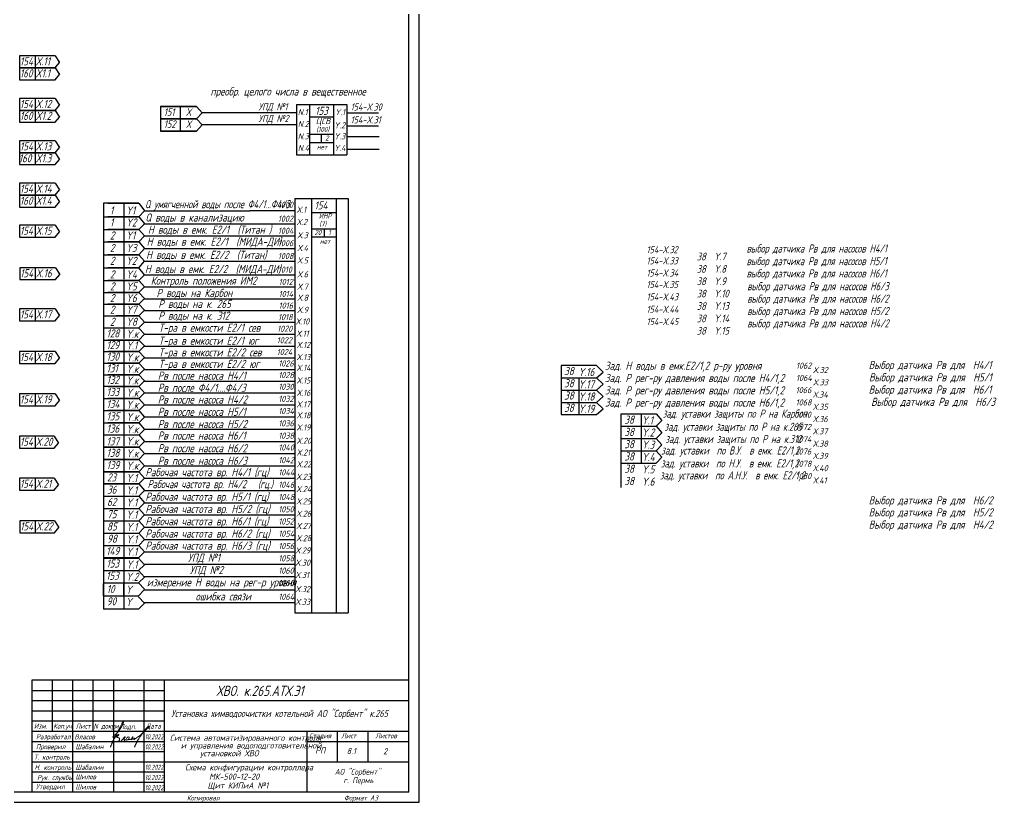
# Model space of a CAD drawing. Header units: millimetres. Extents: x -1319 to 705, y 574 to 3169.
# Drawn here: x 179.4 to 659.3, y 936.2 to 1320.5 of the extents above; entities that cross this region are included whole.
import ezdxf

# ---------------------------------------------------------------- set-up
doc = ezdxf.new("R2010")
doc.units = ezdxf.units.MM
doc.layers.add('TEXT', color=250, linetype='Continuous')
doc.layers.add('проводка', color=184, linetype='Continuous')
doc.layers.add('Текст', color=7, linetype='Continuous', lineweight=50)
doc.styles.add('GOST тип А', font='GOST_A.TTF', dxfattribs={"oblique": 15})

# ---------------------------------------------------------------- blocks, each defined once
blk = doc.blocks.new('Власов')
at = {"layer": 'проводка', "lineweight": 18}
for points in [[(-0.58, 2.47), (1.27, 4.07), (2.73, 5.82), (3.82, 7.33), (4.64, 9.02), (4.84, 10.28), (4.04, 8.93), (3.16, 7.2), (1.39, 3.86), (0.52, 2.26), (-1.55, -2.37), (-0.72, -0.35), (0.34, 1.8), (1.73, 3.31), (2.62, 3.78), (2.31, 3.3), (1.91, 2.96), (1.61, 2.44), (2.21, 2.21), (2.85, 1.83), (2.99, 1.4), (2.77, 0.75), (2.36, 0.49), (2.18, 0.43), (2.07, 0.4), (1.98, 0.4)], [(3.73, 0.66), (4.37, 1.39), (4.91, 2.01), (5.22, 2.29), (5.78, 2.66), (5.59, 2.28), (5.16, 1.05), (5.19, 0.9), (5.7, 1.1), (6.25, 1.38), (6.27, 1.2), (6.3, 1.02), (7.02, 1.21), (7.63, 2.13), (7.63, 2.52), (6.76, 2.22), (6.42, 1.7)]]:
    blk.add_spline(points, degree=3, dxfattribs=at)
for points, knots in [([(9.73, 1.6), (9.73, 1.6), (10.28, 1.61), (10.33, 1.73), (10.3, 1.95), (10.1, 1.88), (9.94, 1.44), (9.82, 1.2), (10.65, 1.75), (14.06, 4.01), (14.83, 4.98), (18.2, 8.2), (16.58, 7.61), (15.42, 5.89), (12.84, 2.54), (12.14, 1.35), (11.17, -0.37), (10.2, -2.51), (10.72, -1.41), (10.96, -1), (11.17, -0.6), (11.31, -0.38), (11.4, -0.29)], [5.202172, 5.202172, 5.202172, 5.202172, 5.207482, 5.981017, 6.074049, 6.477149, 7.534813, 8.416864, 10.873297, 16.080912, 19.105162, 21.731982, 23.469351, 25.755203, 29.311429, 34.513333, 38.416271, 38.862024, 39.053994, 43.961574, 49.897464, 51.239132, 51.239132, 51.239132, 51.239132]), ([(7.53, 1.66), (7.5, 1.54), (7.54, 1.28), (8.01, 1.24), (8.83, 1.57), (9.1, 2.08), (9.9, 2.69), (9.43, 2.64), (9.3, 2.52), (9.14, 2.21), (9.04, 1.25), (8.71, 1.13), (8.92, 1.39), (9.3, 1.54), (9.6, 1.6)], [0, 0, 0, 0, 0.614094, 1.118723, 1.807789, 3.045572, 4.744461, 5.191863, 5.576495, 6.389957, 8.441618, 9.345517, 10.182193, 10.758393, 10.758393, 10.758393, 10.758393])]:
    blk.add_open_spline(points, degree=3, knots=knots, dxfattribs=at)

msp = doc.modelspace()

# ---------------------------------------------------------------- linework, layer by layer
at = {"color": 7}
for p, q in [((375.58, 1713.06), (375.58, 936.16)), ((370.58, 941.16), (370.58, 1708.06)), ((196.92, 1302.72), (179.39, 1302.72)), ((179.39, 1302.72), (179.39, 1296.86)), ((187, 1302.72), (187, 1296.86)), ((196.92, 1302.72), (199.04, 1299.4)), ((179.39, 1296.86), (196.92, 1296.86)), ((196.92, 1296.86), (179.39, 1296.86)), ((179.39, 1296.86), (179.39, 1291.01)), ((187, 1296.86), (187, 1291.01)), ((196.92, 1296.86), (199.04, 1299.4)), ((196.92, 1296.86), (199.04, 1293.55)), ((179.39, 1291.01), (196.92, 1291.01)), ((196.92, 1291.01), (199.04, 1293.55)), ((196.92, 1281.81), (179.39, 1281.81)), ((179.39, 1281.81), (179.39, 1275.96)), ((187, 1281.81), (187, 1275.96)), ((196.92, 1281.81), (199.04, 1278.49)), ((196.92, 1275.96), (199.04, 1278.49)), ((248.68, 1277.88), (266.25, 1277.88)), ((248.68, 1277.88), (266.25, 1277.88)), ((248.68, 1277.88), (266.25, 1277.88)), ((248.68, 1277.88), (266.25, 1277.88)), ((248.68, 1277.88), (266.25, 1277.88)), ((248.68, 1277.88), (266.25, 1277.88)), ((248.68, 1277.88), (266.25, 1277.88)), ((266.25, 1277.88), (248.68, 1277.88)), ((248.68, 1277.88), (248.68, 1271.75)), ((258.33, 1277.88), (258.33, 1271.75)), ((266.25, 1277.88), (269.08, 1274.76)), ((321.77, 1278.89), (321.77, 1254.06)), ((333.54, 1278.89), (333.54, 1254.06)), ((179.39, 1275.96), (196.92, 1275.96)), ((196.92, 1275.96), (179.39, 1275.96)), ((179.39, 1275.96), (179.39, 1270.1)), ((187, 1275.96), (187, 1270.1)), ((196.92, 1275.96), (199.04, 1272.64)), ((196.92, 1270.1), (199.04, 1272.64)), ((266.25, 1271.75), (269.08, 1274.76)), ((315.47, 1274.76), (269.08, 1274.76)), ((321.77, 1272.76), (333.54, 1272.76)), ((340.12, 1274.76), (355.72, 1274.76)), ((179.39, 1270.1), (196.92, 1270.1)), ((248.68, 1271.75), (266.25, 1271.75)), ((248.68, 1271.75), (266.25, 1271.75)), ((248.68, 1271.75), (266.25, 1271.75)), ((248.68, 1271.75), (266.25, 1271.75)), ((248.68, 1271.75), (266.25, 1271.75)), ((248.68, 1271.75), (266.25, 1271.75)), ((248.68, 1271.75), (266.25, 1271.75)), ((248.68, 1271.75), (266.25, 1271.75)), ((266.25, 1271.75), (248.68, 1271.75)), ((248.68, 1271.75), (248.68, 1265.68)), ((258.33, 1271.75), (258.33, 1265.68)), ((266.25, 1271.75), (269.08, 1268.92)), ((266.25, 1265.68), (269.08, 1268.92)), ((315.47, 1268.92), (269.08, 1268.92)), ((340.12, 1268.29), (355.72, 1268.29)), ((248.68, 1265.68), (266.25, 1265.68)), ((248.68, 1265.68), (266.25, 1265.68)), ((248.68, 1265.68), (266.25, 1265.68)), ((248.68, 1265.68), (266.25, 1265.68)), ((248.68, 1265.68), (266.25, 1265.68)), ((248.68, 1265.68), (266.25, 1265.68)), ((248.68, 1265.68), (266.25, 1265.68)), ((266.25, 1265.68), (248.68, 1265.68)), ((248.68, 1265.68), (266.25, 1265.68)), ((248.68, 1265.68), (266.25, 1265.68)), ((248.68, 1265.68), (266.25, 1265.68)), ((248.68, 1265.68), (266.25, 1265.68)), ((248.68, 1265.68), (266.25, 1265.68)), ((248.68, 1265.68), (266.25, 1265.68)), ((248.68, 1265.68), (266.25, 1265.68)), ((248.68, 1265.68), (266.25, 1265.68)), ((266.25, 1265.68), (248.68, 1265.68)), ((321.77, 1264.19), (333.54, 1264.19)), ((327.54, 1264.19), (327.54, 1260.19)), ((340.38, 1263.05), (355.98, 1263.05)), ((196.92, 1260.99), (179.39, 1260.99)), ((179.39, 1260.99), (179.39, 1255.14)), ((187, 1260.99), (187, 1255.14)), ((196.92, 1260.99), (199.04, 1257.68)), ((196.92, 1255.14), (199.04, 1257.68)), ((321.77, 1260.19), (333.54, 1260.19)), ((179.39, 1255.14), (196.92, 1255.14)), ((196.92, 1255.14), (179.39, 1255.14)), ((179.39, 1255.14), (179.39, 1249.29)), ((187, 1255.14), (187, 1249.29)), ((196.92, 1255.14), (199.04, 1251.83)), ((340.38, 1256.98), (355.98, 1256.98)), ((179.39, 1249.29), (196.92, 1249.29)), ((196.92, 1249.29), (199.04, 1251.83)), ((196.92, 1240.18), (179.39, 1240.18)), ((179.39, 1240.18), (179.39, 1234.33)), ((187, 1240.18), (187, 1234.33)), ((196.92, 1240.18), (199.04, 1236.86)), ((179.39, 1234.33), (196.92, 1234.33)), ((196.92, 1234.33), (179.39, 1234.33)), ((179.39, 1234.33), (179.39, 1228.47)), ((187, 1234.33), (187, 1228.47)), ((196.92, 1234.33), (199.04, 1236.86)), ((196.92, 1234.33), (199.04, 1231.01)), ((196.92, 1228.47), (199.04, 1231.01)), ((220.63, 1230.46), (220.63, 1116.48)), ((222.7, 1230.46), (220.63, 1230.46)), ((237.9, 1230.46), (222.7, 1230.46)), ((222.7, 1230.46), (237.9, 1230.46)), ((230.59, 1230.46), (230.59, 1223.74)), ((237.9, 1230.46), (240.75, 1226.59)), ((322.82, 1232.74), (322.82, 1029.2)), ((334.82, 1232.74), (334.82, 1029.2)), ((179.39, 1228.47), (196.92, 1228.47)), ((237.9, 1223.74), (240.75, 1226.59)), ((240.75, 1226.59), (292.47, 1226.59)), ((314.64, 1226.59), (292.47, 1226.59)), ((323.02, 1225.83), (335.02, 1225.83)), ((196.92, 1219.57), (179.39, 1219.57)), ((179.39, 1219.57), (179.39, 1213.72)), ((187, 1219.57), (187, 1213.72)), ((196.92, 1219.57), (199.04, 1216.25)), ((220.63, 1223.74), (237.9, 1223.74)), ((222.7, 1223.74), (237.9, 1223.74)), ((237.9, 1223.74), (222.7, 1223.74)), ((222.7, 1223.74), (237.9, 1223.74)), ((230.59, 1223.74), (230.59, 1217.47)), ((237.9, 1223.74), (240.75, 1220.32)), ((237.9, 1217.47), (240.75, 1220.32)), ((240.75, 1220.32), (314.64, 1220.32)), ((196.92, 1213.72), (199.04, 1216.25)), ((220.63, 1217.47), (237.9, 1217.47)), ((222.7, 1217.47), (237.9, 1217.47)), ((237.9, 1217.47), (222.7, 1217.47)), ((222.7, 1217.47), (237.9, 1217.47)), ((230.59, 1217.47), (230.59, 1211.48)), ((237.9, 1217.47), (240.75, 1214.33)), ((237.9, 1211.48), (240.75, 1214.33)), ((240.75, 1214.33), (314.64, 1214.33)), ((323.02, 1217.83), (335.02, 1217.83)), ((329.02, 1217.83), (329.02, 1213.83)), ((179.39, 1213.72), (196.92, 1213.72)), ((220.63, 1211.48), (237.9, 1211.48)), ((222.7, 1211.48), (237.9, 1211.48)), ((222.7, 1211.48), (237.9, 1211.48)), ((237.9, 1211.48), (222.7, 1211.48)), ((230.59, 1211.23), (230.59, 1205.1)), ((237.9, 1211.48), (240.75, 1208.2)), ((323.02, 1213.83), (335.02, 1213.83)), ((220.63, 1205.1), (237.9, 1205.1)), ((222.7, 1205.1), (237.9, 1205.1)), ((237.9, 1205.1), (222.7, 1205.1)), ((222.7, 1205.1), (237.9, 1205.1)), ((222.7, 1205.1), (237.9, 1205.1)), ((230.59, 1205.1), (230.59, 1198.67)), ((237.9, 1205.1), (240.75, 1201.87)), ((240.75, 1208.2), (314.64, 1208.2)), ((237.9, 1198.67), (240.75, 1201.87)), ((240.75, 1201.87), (314.64, 1201.87)), ((197.02, 1198.69), (179.49, 1198.69)), ((179.49, 1198.69), (179.49, 1192.84)), ((187.09, 1198.69), (187.09, 1192.84)), ((197.02, 1198.69), (199.14, 1195.38)), ((197.02, 1192.84), (199.14, 1195.38)), ((220.63, 1198.67), (237.9, 1198.67)), ((222.7, 1198.67), (237.9, 1198.67)), ((237.9, 1198.67), (222.7, 1198.67)), ((222.7, 1198.67), (237.9, 1198.67)), ((230.59, 1198.67), (230.59, 1193.12)), ((240.75, 1195.21), (237.9, 1198.67)), ((237.9, 1192.36), (240.75, 1195.21)), ((240.75, 1195.21), (314.64, 1195.21)), ((179.49, 1192.84), (197.02, 1192.84)), ((220.63, 1192.36), (237.9, 1192.36)), ((222.7, 1192.36), (237.9, 1192.36)), ((237.9, 1192.36), (222.7, 1192.36)), ((222.7, 1192.36), (237.9, 1192.36)), ((230.59, 1192.36), (230.59, 1186.46)), ((237.9, 1192.36), (240.75, 1189.31)), ((220.63, 1186.46), (237.9, 1186.46)), ((222.7, 1186.46), (237.9, 1186.46)), ((237.9, 1186.46), (222.7, 1186.46)), ((222.7, 1186.46), (237.9, 1186.46)), ((230.59, 1186.46), (230.59, 1180.75)), ((237.9, 1186.46), (240.75, 1189.31)), ((237.9, 1186.46), (240.75, 1183.61)), ((240.75, 1189.31), (314.64, 1189.31)), ((220.63, 1180.75), (237.9, 1180.75)), ((222.7, 1180.75), (237.9, 1180.75)), ((237.9, 1180.75), (222.7, 1180.75)), ((222.7, 1180.75), (237.9, 1180.75)), ((230.59, 1180.75), (230.59, 1175.05)), ((237.9, 1180.75), (240.75, 1183.61)), ((237.9, 1180.75), (240.75, 1177.9)), ((240.75, 1183.4), (314.64, 1183.4)), ((196.92, 1178.48), (179.39, 1178.48)), ((179.39, 1178.48), (179.39, 1172.63)), ((187, 1178.48), (187, 1172.63)), ((196.92, 1178.48), (199.04, 1175.17)), ((237.9, 1175.05), (240.75, 1177.9)), ((240.75, 1177.7), (314.64, 1177.7)), ((179.39, 1172.63), (196.92, 1172.63)), ((196.92, 1172.63), (199.04, 1175.17)), ((220.63, 1175.05), (237.94, 1175.05)), ((220.63, 1175.05), (237.9, 1175.05)), ((237.94, 1175.05), (226.87, 1175.05)), ((230.63, 1175.05), (230.63, 1169.1)), ((237.9, 1169.15), (240.75, 1172)), ((237.94, 1175.05), (240.79, 1171.95)), ((240.75, 1172), (314.33, 1172)), ((220.63, 1169.15), (237.9, 1169.15)), ((230.63, 1169.85), (230.63, 1163.96)), ((237.94, 1169.08), (240.79, 1166.04)), ((220.63, 1163.19), (237.94, 1163.19)), ((222.74, 1163.19), (237.94, 1163.19)), ((222.74, 1163.19), (237.94, 1163.19)), ((222.74, 1163.19), (237.94, 1163.19)), ((237.94, 1163.19), (222.74, 1163.19)), ((222.74, 1163.19), (237.94, 1163.19)), ((230.63, 1163.19), (230.63, 1157.49)), ((237.94, 1163.19), (240.79, 1166.04)), ((237.94, 1163.19), (240.79, 1160.34)), ((240.79, 1166.04), (314.64, 1166.04)), ((196.92, 1157.58), (179.39, 1157.58)), ((179.39, 1157.58), (179.39, 1151.72)), ((187, 1157.58), (187, 1151.72)), ((196.92, 1157.58), (199.04, 1154.26)), ((220.63, 1157.49), (237.94, 1157.49)), ((222.74, 1157.49), (237.94, 1157.49)), ((222.74, 1157.49), (237.94, 1157.49)), ((222.74, 1157.49), (237.94, 1157.49)), ((222.74, 1157.49), (237.94, 1157.49)), ((237.94, 1157.49), (222.74, 1157.49)), ((222.74, 1157.49), (237.94, 1157.49)), ((230.63, 1157.49), (230.63, 1151.79)), ((237.94, 1157.49), (240.79, 1160.34)), ((237.94, 1157.49), (240.79, 1154.64)), ((240.79, 1160.15), (314.8, 1160.15)), ((196.92, 1151.72), (199.04, 1154.26)), ((237.94, 1151.79), (240.79, 1154.64)), ((240.79, 1154.45), (314.8, 1154.45)), ((179.39, 1151.72), (196.92, 1151.72)), ((220.63, 1151.79), (237.94, 1151.79)), ((222.74, 1151.79), (237.94, 1151.79)), ((222.74, 1151.79), (237.94, 1151.79)), ((222.74, 1151.79), (237.94, 1151.79)), ((222.74, 1151.79), (237.94, 1151.79)), ((222.74, 1151.79), (237.94, 1151.79)), ((237.94, 1151.79), (222.74, 1151.79)), ((222.74, 1151.79), (237.94, 1151.79)), ((230.63, 1151.79), (230.63, 1146.08)), ((237.94, 1151.79), (240.79, 1148.93)), ((237.94, 1146.08), (240.79, 1148.93)), ((240.79, 1148.74), (314.8, 1148.74)), ((445.48, 1150.66), (445.48, 1144.63)), ((462.78, 1150.66), (466.08, 1147.49)), ((462.78, 1144.63), (466.08, 1147.49)), ((220.63, 1146.08), (237.94, 1146.08)), ((222.74, 1146.08), (237.94, 1146.08)), ((222.74, 1146.08), (237.94, 1146.08)), ((222.74, 1146.08), (237.94, 1146.08)), ((222.74, 1146.08), (237.94, 1146.08)), ((222.74, 1146.08), (237.94, 1146.08)), ((222.74, 1146.08), (237.94, 1146.08)), ((237.94, 1146.08), (222.74, 1146.08)), ((222.74, 1146.08), (237.94, 1146.08)), ((230.63, 1146.08), (230.63, 1140.38)), ((237.94, 1146.08), (240.79, 1143.23)), ((237.94, 1140.38), (240.79, 1143.23)), ((240.79, 1143.04), (314.8, 1143.04)), ((445.48, 1144.63), (462.78, 1144.63)), ((445.48, 1144.63), (462.78, 1144.63)), ((445.48, 1144.63), (445.48, 1138.61)), ((454.12, 1144.63), (454.12, 1138.61)), ((462.78, 1144.63), (466.08, 1141.46)), ((237.94, 1140.38), (220.63, 1140.38)), ((222.74, 1140.38), (237.94, 1140.38)), ((222.74, 1140.38), (237.94, 1140.38)), ((222.74, 1140.38), (237.94, 1140.38)), ((222.74, 1140.38), (237.94, 1140.38)), ((222.74, 1140.38), (237.94, 1140.38)), ((222.74, 1140.38), (237.94, 1140.38)), ((222.74, 1140.38), (237.94, 1140.38)), ((237.94, 1140.38), (222.74, 1140.38)), ((222.74, 1140.38), (237.94, 1140.38)), ((230.63, 1140.38), (230.63, 1134.42)), ((237.94, 1140.38), (240.79, 1137.27)), ((445.48, 1138.61), (462.78, 1138.61)), ((445.48, 1138.61), (462.78, 1138.61)), ((445.48, 1138.61), (462.78, 1138.61)), ((445.48, 1138.61), (445.48, 1132.59)), ((454.12, 1138.61), (454.12, 1132.59)), ((462.78, 1138.61), (466.08, 1141.46)), ((462.78, 1138.61), (466.08, 1135.44)), ((196.92, 1136.76), (179.39, 1136.76)), ((179.39, 1136.76), (179.39, 1130.91)), ((187, 1136.76), (187, 1130.91)), ((196.92, 1136.76), (199.04, 1133.45)), ((196.92, 1130.91), (199.04, 1133.45)), ((220.63, 1134.42), (237.94, 1134.42)), ((222.74, 1134.42), (237.94, 1134.42)), ((222.74, 1134.42), (237.94, 1134.42)), ((222.74, 1134.42), (237.94, 1134.42)), ((222.74, 1134.42), (237.94, 1134.42)), ((222.74, 1134.42), (237.94, 1134.42)), ((222.74, 1134.42), (237.94, 1134.42)), ((222.74, 1134.42), (237.94, 1134.42)), ((222.74, 1134.42), (237.94, 1134.42)), ((237.94, 1134.42), (222.74, 1134.42)), ((222.74, 1134.42), (237.94, 1134.42)), ((230.63, 1134.42), (230.63, 1128.53)), ((237.94, 1134.42), (240.79, 1137.27)), ((237.94, 1134.42), (240.79, 1131.38)), ((240.79, 1137.34), (314.8, 1137.34)), ((462.78, 1132.59), (466.08, 1135.44)), ((179.39, 1130.91), (196.92, 1130.91)), ((220.63, 1128.53), (237.94, 1128.53)), ((222.74, 1128.53), (237.94, 1128.53)), ((222.74, 1128.53), (237.94, 1128.53)), ((222.74, 1128.53), (237.94, 1128.53)), ((222.74, 1128.53), (237.94, 1128.53)), ((222.74, 1128.53), (237.94, 1128.53)), ((222.74, 1128.53), (237.94, 1128.53)), ((222.74, 1128.53), (237.94, 1128.53)), ((222.74, 1128.53), (237.94, 1128.53)), ((222.74, 1128.53), (237.94, 1128.53)), ((237.94, 1128.53), (222.74, 1128.53)), ((222.74, 1128.53), (237.94, 1128.53)), ((230.63, 1128.53), (230.63, 1122.5)), ((237.94, 1128.53), (240.79, 1131.38)), ((237.94, 1128.53), (240.79, 1125.35)), ((240.79, 1131.38), (314.8, 1131.38)), ((445.48, 1132.59), (462.78, 1132.59)), ((445.48, 1132.59), (462.78, 1132.59)), ((445.48, 1132.59), (462.78, 1132.59)), ((445.48, 1132.59), (445.48, 1126.56)), ((454.12, 1132.59), (454.12, 1126.56)), ((462.78, 1132.59), (466.08, 1129.41)), ((462.78, 1126.56), (466.08, 1129.41)), ((237.94, 1122.5), (240.79, 1125.35)), ((240.79, 1125.48), (314.8, 1125.48)), ((445.48, 1126.56), (462.78, 1126.56)), ((445.48, 1126.56), (462.78, 1126.56)), ((445.48, 1126.56), (462.78, 1126.56)), ((474.8, 1126.88), (492.1, 1126.88)), ((474.8, 1126.88), (492.1, 1126.88)), ((474.8, 1126.88), (474.8, 1120.86)), ((484.79, 1126.88), (484.79, 1120.86)), ((492.1, 1126.88), (494.95, 1123.71)), ((492.1, 1120.86), (494.95, 1123.71)), ((220.63, 1122.5), (237.94, 1122.5)), ((222.74, 1122.5), (237.94, 1122.5)), ((222.74, 1122.5), (237.94, 1122.5)), ((222.74, 1122.5), (237.94, 1122.5)), ((222.74, 1122.5), (237.94, 1122.5)), ((222.74, 1122.5), (237.94, 1122.5)), ((222.74, 1122.5), (237.94, 1122.5)), ((222.74, 1122.5), (237.94, 1122.5)), ((222.74, 1122.5), (237.94, 1122.5)), ((222.74, 1122.5), (237.94, 1122.5)), ((237.94, 1122.5), (222.74, 1122.5)), ((222.74, 1122.5), (237.94, 1122.5)), ((230.63, 1122.5), (230.63, 1116.48)), ((237.94, 1122.5), (240.79, 1119.33)), ((237.94, 1116.48), (240.79, 1119.33)), ((240.79, 1119.46), (314.8, 1119.46)), ((474.8, 1120.86), (492.1, 1120.86)), ((474.8, 1120.86), (492.1, 1120.86)), ((474.8, 1120.86), (474.8, 1114.83)), ((484.79, 1120.86), (484.79, 1114.83)), ((492.1, 1120.86), (494.95, 1117.68)), ((196.38, 1115.95), (179.39, 1115.95)), ((179.39, 1115.95), (179.39, 1110.09)), ((187, 1115.95), (187, 1110.09)), ((196.38, 1115.95), (198.5, 1112.63)), ((220.63, 1116.61), (220.63, 1110.58)), ((220.63, 1116.61), (237.94, 1116.61)), ((230.63, 1117.24), (230.63, 1111.22)), ((237.94, 1116.61), (240.79, 1113.44)), ((237.94, 1110.58), (240.79, 1113.44)), ((240.79, 1113.44), (314.8, 1113.44)), ((474.8, 1114.83), (492.1, 1114.83)), ((474.8, 1114.83), (492.1, 1114.83)), ((474.8, 1114.83), (474.8, 1108.81)), ((484.79, 1114.83), (484.79, 1108.81)), ((492.1, 1114.83), (494.95, 1117.68)), ((492.1, 1114.83), (494.95, 1111.66)), ((179.39, 1110.09), (196.38, 1110.09)), ((196.38, 1110.09), (198.5, 1112.63)), ((220.63, 1110.58), (237.94, 1110.58)), ((220.63, 1110.58), (237.94, 1110.58)), ((220.63, 1110.58), (237.94, 1110.58)), ((220.63, 1110.58), (237.94, 1110.58)), ((220.63, 1110.58), (237.94, 1110.58)), ((220.63, 1110.58), (237.94, 1110.58)), ((220.63, 1110.58), (237.94, 1110.58)), ((220.63, 1110.58), (237.94, 1110.58)), ((220.63, 1110.58), (237.94, 1110.58)), ((237.94, 1110.58), (220.63, 1110.58)), ((220.63, 1110.58), (220.63, 1104.56)), ((220.63, 1110.58), (237.94, 1110.58)), ((220.63, 1110.58), (237.94, 1110.58)), ((230.63, 1110.58), (230.63, 1104.56)), ((237.94, 1110.58), (240.79, 1107.41)), ((474.8, 1108.81), (492.1, 1108.81)), ((474.8, 1108.81), (492.1, 1108.81)), ((474.8, 1108.81), (474.8, 1102.78)), ((484.79, 1108.81), (484.79, 1102.78)), ((492.1, 1108.81), (494.95, 1111.66)), ((492.1, 1108.81), (494.95, 1105.63)), ((237.94, 1104.56), (220.63, 1104.56)), ((220.63, 1104.56), (237.94, 1104.56)), ((220.63, 1104.56), (237.94, 1104.56)), ((220.63, 1104.56), (237.94, 1104.56)), ((220.63, 1104.56), (237.94, 1104.56)), ((220.63, 1104.56), (237.94, 1104.56)), ((220.63, 1104.56), (237.94, 1104.56)), ((220.63, 1104.56), (237.94, 1104.56)), ((220.63, 1104.56), (237.94, 1104.56)), ((220.63, 1104.56), (237.94, 1104.56)), ((220.63, 1104.56), (237.94, 1104.56)), ((237.94, 1104.56), (220.63, 1104.56)), ((220.63, 1104.56), (220.63, 1098.54)), ((220.63, 1104.56), (237.94, 1104.56)), ((220.63, 1104.56), (237.94, 1104.56)), ((230.63, 1104.56), (230.63, 1098.54)), ((237.94, 1104.56), (240.79, 1107.41)), ((237.94, 1104.56), (240.79, 1101.39)), ((240.79, 1107.41), (314.8, 1107.41)), ((492.1, 1102.78), (494.95, 1105.63)), ((237.94, 1098.54), (240.79, 1101.39)), ((240.79, 1101.39), (314.8, 1101.39)), ((474.8, 1102.78), (492.1, 1102.78)), ((474.8, 1102.78), (492.1, 1102.78)), ((474.8, 1102.78), (492.1, 1102.78)), ((474.8, 1102.78), (474.8, 1096.76)), ((196.38, 1095.34), (179.39, 1095.34)), ((179.39, 1095.34), (179.39, 1089.48)), ((187, 1095.34), (187, 1089.48)), ((196.38, 1095.34), (198.5, 1092.02)), ((220.63, 1098.54), (237.94, 1098.54)), ((220.63, 1098.54), (237.94, 1098.54)), ((220.63, 1098.54), (237.94, 1098.54)), ((220.63, 1098.54), (237.94, 1098.54)), ((220.63, 1098.54), (237.94, 1098.54)), ((220.63, 1098.54), (237.94, 1098.54)), ((220.63, 1098.54), (237.94, 1098.54)), ((220.63, 1098.54), (237.94, 1098.54)), ((220.63, 1098.54), (237.94, 1098.54)), ((220.63, 1098.54), (237.94, 1098.54)), ((237.94, 1098.54), (220.63, 1098.54)), ((220.63, 1098.54), (220.63, 1092.51)), ((220.63, 1098.54), (237.94, 1098.54)), ((220.63, 1098.54), (237.94, 1098.54)), ((220.63, 1098.54), (237.94, 1098.54)), ((230.63, 1098.54), (230.63, 1092.51)), ((237.94, 1098.54), (240.79, 1095.36)), ((237.94, 1092.51), (240.79, 1095.36)), ((240.79, 1095.36), (314.8, 1095.36)), ((474.8, 1096.76), (474.8, 1090.73)), ((179.39, 1089.48), (196.38, 1089.48)), ((196.38, 1089.48), (198.5, 1092.02)), ((220.63, 1092.51), (237.94, 1092.51)), ((220.63, 1092.51), (237.94, 1092.51)), ((220.63, 1092.51), (237.94, 1092.51)), ((220.63, 1092.51), (237.94, 1092.51)), ((220.63, 1092.51), (237.94, 1092.51)), ((220.63, 1092.51), (237.94, 1092.51)), ((220.63, 1092.51), (237.94, 1092.51)), ((220.63, 1092.51), (237.94, 1092.51)), ((220.63, 1092.51), (237.94, 1092.51)), ((220.63, 1092.51), (237.94, 1092.51)), ((220.63, 1092.51), (237.94, 1092.51)), ((237.94, 1092.51), (220.63, 1092.51)), ((220.63, 1092.51), (220.63, 1086.49)), ((220.63, 1092.51), (237.94, 1092.51)), ((220.63, 1092.51), (237.94, 1092.51)), ((220.63, 1092.51), (237.94, 1092.51)), ((230.63, 1092.51), (230.63, 1086.49)), ((237.94, 1092.51), (240.79, 1089.34)), ((220.63, 1086.49), (237.94, 1086.49)), ((220.63, 1086.49), (220.63, 1080.46)), ((230.63, 1086.49), (230.63, 1080.46)), ((237.94, 1086.49), (240.79, 1089.34)), ((237.94, 1086.49), (240.79, 1083.31)), ((240.79, 1089.34), (314.8, 1089.34)), ((220.63, 1080.46), (237.94, 1080.46)), ((220.63, 1080.46), (237.94, 1080.46)), ((220.63, 1080.46), (220.63, 1074.44)), ((230.63, 1080.46), (230.63, 1074.44)), ((237.94, 1080.46), (240.79, 1083.31)), ((237.94, 1080.46), (240.79, 1077.29)), ((240.79, 1083.31), (314.8, 1083.31)), ((237.94, 1074.44), (240.79, 1077.29)), ((240.79, 1077.29), (314.8, 1077.29)), ((196.48, 1074.46), (179.49, 1074.46)), ((179.49, 1074.46), (179.49, 1068.61)), ((187.09, 1074.46), (187.09, 1068.61)), ((196.48, 1074.46), (198.6, 1071.14)), ((196.48, 1068.61), (198.6, 1071.14)), ((220.63, 1074.44), (237.94, 1074.44)), ((220.63, 1074.44), (220.63, 1068.42)), ((230.63, 1074.44), (230.63, 1068.42)), ((237.94, 1074.44), (240.79, 1071.27)), ((237.94, 1068.42), (240.79, 1071.27)), ((240.79, 1071.27), (314.8, 1071.27)), ((179.49, 1068.61), (196.48, 1068.61)), ((220.63, 1068.42), (237.94, 1068.42)), ((220.63, 1068.42), (220.63, 1062.39)), ((230.63, 1068.42), (230.63, 1062.39)), ((237.94, 1068.42), (240.79, 1065.24)), ((220.63, 1062.39), (237.94, 1062.39)), ((220.63, 1062.39), (237.94, 1062.39)), ((220.63, 1062.39), (220.63, 1056.37)), ((230.63, 1062.39), (230.63, 1056.37)), ((237.94, 1062.39), (240.79, 1065.24)), ((237.94, 1062.39), (240.79, 1059.22)), ((240.79, 1065.24), (314.8, 1065.24)), ((220.55, 1056.05), (220.55, 1050.02)), ((220.63, 1056.37), (237.94, 1056.37)), ((230.54, 1056.05), (230.54, 1050.02)), ((237.85, 1056.05), (240.7, 1052.88)), ((237.94, 1056.37), (240.79, 1059.22)), ((240.79, 1059.22), (314.8, 1059.22)), ((237.85, 1050.02), (240.7, 1052.88)), ((240.42, 1053.19), (314.8, 1053.19)), ((220.55, 1050.02), (237.85, 1050.02)), ((220.55, 1050.02), (220.55, 1044)), ((230.54, 1050.02), (230.54, 1044)), ((237.85, 1050.02), (240.7, 1046.85)), ((237.85, 1044), (240.7, 1046.85)), ((240.42, 1047.17), (314.8, 1047.17)), ((220.47, 1043.69), (220.47, 1037.66)), ((220.55, 1044), (237.85, 1044)), ((220.55, 1044), (237.85, 1044)), ((220.55, 1044), (220.55, 1037.98)), ((230.46, 1043.69), (230.46, 1037.66)), ((230.54, 1044), (230.54, 1037.98)), ((237.85, 1044), (240.7, 1040.83)), ((220.47, 1037.66), (237.77, 1037.66)), ((220.47, 1037.66), (237.77, 1037.66)), ((220.47, 1037.66), (237.77, 1037.66)), ((220.55, 1037.15), (220.55, 1031.13)), ((230.54, 1037.15), (230.54, 1031.13)), ((237.77, 1037.66), (240.62, 1040.52)), ((237.85, 1037.15), (240.7, 1033.98)), ((240.62, 1040.52), (314.64, 1040.52)), ((237.85, 1031.13), (240.7, 1033.98)), ((240.42, 1034.29), (314.8, 1034.29)), ((370.58, 941.16), (-681.8, 941.16)), ((375.58, 936.16), (-701.8, 936.16))]:
    msp.add_line(p, q, dxfattribs=at)
at = {"color": 7, "lineweight": 30}
for p, q in [((315.47, 1278.89), (340.12, 1278.89)), ((315.47, 1278.89), (315.47, 1254.06)), ((340.12, 1278.89), (340.12, 1254.06)), ((315.47, 1254.06), (340.12, 1254.06)), ((314.64, 1232.74), (340.82, 1232.74)), ((314.64, 1232.74), (314.64, 1029.2)), ((340.82, 1232.74), (340.82, 1029.2)), ((314.64, 1029.2), (340.82, 1029.2))]:
    msp.add_line(p, q, dxfattribs=at)
for p, q in [((240.75, 1208.2), (237.9, 1205.1)), ((462.78, 1150.66), (445.48, 1150.66)), ((445.48, 1144.63), (462.78, 1144.63)), ((445.48, 1138.61), (462.78, 1138.61)), ((445.48, 1132.59), (462.78, 1132.59)), ((445.48, 1126.56), (462.78, 1126.56)), ((220.55, 1056.05), (237.85, 1056.05)), ((220.55, 1044), (237.85, 1044)), ((237.85, 1031.13), (220.55, 1031.13))]:
    msp.add_line(p, q)
at = {"color": 7, "linetype": 'Continuous', "lineweight": 30}
for p, q in [((370.43, 996.16), (185.43, 996.16)), ((185.43, 996.16), (185.43, 941.16)), ((195.43, 996.16), (195.43, 971.16)), ((205.43, 996.16), (205.43, 941.16)), ((215.43, 996.16), (215.43, 971.16)), ((225.43, 996.16), (225.43, 941.16)), ((240.43, 996.16), (240.43, 941.16)), ((250.43, 996.16), (250.43, 941.16)), ((185.43, 986.16), (370.58, 986.16)), ((185.43, 976.16), (250.43, 976.16)), ((185.43, 971.16), (250.43, 971.16)), ((250.58, 971.16), (370.58, 971.16)), ((320.43, 971.16), (320.43, 941.16)), ((335.43, 971.16), (335.43, 956.16)), ((350.43, 971.16), (350.43, 956.16)), ((320.43, 966.16), (370.43, 966.16)), ((250.43, 956.16), (370.43, 956.16))]:
    msp.add_line(p, q, dxfattribs=at)
at = {"color": 7, "linetype": 'Continuous'}
for p, q in [((185.43, 991.16), (250.43, 991.16)), ((185.43, 981.16), (250.43, 981.16)), ((185.43, 966.16), (250.43, 966.16)), ((185.43, 961.16), (250.43, 961.16)), ((185.43, 956.07), (250.43, 956.07)), ((185.43, 951.16), (250.43, 951.16)), ((185.43, 946.16), (250.43, 946.16))]:
    msp.add_line(p, q, dxfattribs=at)

# ---------------------------------------------------------------- block references
at = {"color": 7, "lineweight": 15}
msp.add_blockref('Власов', (225.54, 965.76, -10), dxfattribs=at)

# ---------------------------------------------------------------- texts
at = {"color": 7, "linetype": 'Continuous', "style": 'GOST тип А', "oblique": 15}
for s, height, p in [('ХВО. к.265.АТХ.Э1', 5, (276.05, 988.46)), ('Установка химводоочистки котельной АО "Сорбент" к.265', 3.5, (253.87, 978.13)), ('Система автоматизированного контроля', 3, (253.21, 966.42)), ('и управления водоподготовительной ', 3, (258.54, 962.65)), ('установкой ХВО', 3, (268.04, 958.78)), ('Щит КИПиА №1', 3, (271.69, 942.99))]:
    msp.add_text(s, height=height, dxfattribs=at).set_placement(p)
at = {"layer": 'TEXT', "color": 7, "linetype": 'Continuous', "lineweight": -3, "style": 'GOST тип А', "oblique": 15}
for s, p in [('Схема конфигурации контроллера', (260.65, 951.92)), ('МК-500-12-20', (272.45, 947.36))]:
    msp.add_text(s, height=3, dxfattribs=at).set_placement(p)
at = {"layer": 'Текст', "color": 7, "lineweight": 15, "style": 'GOST тип А', "oblique": 15}
for s, height, p in [('154', 4, (179.52, 1298.02)), ('X.11', 4, (187.21, 1298.02)), ('160', 4, (179.52, 1292.17)), ('X1.1', 4, (187.21, 1292.17)), ('преобр. целого числа в вещественное', 4, (273.15, 1283.22)), ('154', 4, (179.52, 1277.11)), ('X.12', 4, (187.21, 1277.11)), ('151', 3.775, (250.18, 1273.2)), (' Х', 3.775, (259.22, 1273.2)), ('УПД №1 ', 3.5, (296.73, 1276)), ('N.1', 3, (316.04, 1273.58)), ('153', 4, (324.62, 1273.72)), ('Y.1', 3, (334.27, 1273.58)), ('154-X.30', 3.5, (341.99, 1275.86)), ('160', 4, (179.52, 1271.26)), ('X1.2', 4, (187.21, 1271.26)), ('УПД №2 ', 3.5, (296.73, 1270.17)), ('ЦСВ', 3, (324.87, 1269.2)), ('154-X.31', 3.5, (341.99, 1269.52)), ('152', 3.775, (250.18, 1267.28)), (' Х', 3.775, (259.22, 1267.28)), ('N.2', 3, (316.04, 1267.75)), ('(100)', 2.5, (325.08, 1265.36)), ('Y.2', 3, (333.83, 1267.12)), ('N.3', 3, (316.04, 1261.75)), ('2', 2.5, (329.54, 1261.1)), ('Y.3', 3, (333.83, 1261.75)), ('154', 4, (179.52, 1256.3)), ('X.13', 4, (187.21, 1256.3)), ('N.4', 3, (316.04, 1255.98)), ('нет', 2.5, (325.41, 1256.76)), ('Y.4', 3, (333.83, 1255.98)), ('160', 4, (178.98, 1250.45)), ('X1.3', 4, (187.21, 1250.45)), ('154', 4, (179.52, 1235.48)), ('X.14', 4, (187.21, 1235.48)), ('160', 4, (179.52, 1229.63)), ('X1.4', 4, (187.21, 1229.63)), ('1', 4, (223.75, 1224.79)), ('Y1', 4, (231.64, 1224.79)), ('1000', 3, (306.24, 1228.09)), ('Х.1', 3, (315.53, 1225.67)), ('154', 4, (324.21, 1227.29)), ('Q воды в канализацию', 4, (241.15, 1221.34)), ('1002', 3, (306.24, 1221.26)), ('ИНР', 2.5, (326.35, 1222.84)), ('1', 4, (223.75, 1218.91)), ('Y2', 4, (231.64, 1218.91)), ('Х.2', 3, (315.53, 1219.63)), ('(7)', 2.5, (326.55, 1219)), ('154', 4, (179.52, 1214.87)), ('X.15', 4, (187.21, 1214.87)), ('2', 4, (223.75, 1212.53)), ('Y1', 4, (231.64, 1212.53)), ('1004', 3, (306.24, 1215.38)), ('Х.3', 3, (315.8, 1213.14)), ('20', 2.5, (324.23, 1214.74)), ('1', 2.5, (331.01, 1214.74)), ('2', 4, (223.75, 1206.4)), ('Y3', 4, (231.64, 1206.4)), ('1006', 3, (306.24, 1209.25)), ('Х.4', 3, (315.8, 1206.9)), ('нет', 2.5, (326.88, 1210.4)), ('1008', 3, (306.24, 1202.92)), ('154-X.32', 3.5, (487.36, 1205.82)), ('38', 3.775, (512.06, 1202.3)), (' Y.7', 3.775, (518.56, 1202.3)), ('2', 4, (223.75, 1200.07)), ('Y2', 4, (231.64, 1200.07)), ('Х.5', 3, (315.8, 1200.78)), ('154-X.33', 3.5, (487.36, 1200.35)), ('38', 3.775, (512.06, 1196.21)), (' Y.8', 3.775, (518.56, 1196.25)), ('154', 4, (179.62, 1194)), ('X.16', 4, (187.31, 1194)), ('2', 4, (223.75, 1193.41)), ('Y4', 4, (231.64, 1193.41)), ('1010', 3, (306.24, 1196.27)), ('Х.6', 3, (315.8, 1193.94)), ('154-X.34', 3.5, (487.36, 1194.37)), ('2', 4, (223.75, 1187.51)), ('Y5', 4, (231.64, 1187.51)), ('1012', 3, (306.63, 1190.24)), ('Х.7', 3, (315.8, 1187.92)), ('154-X.35', 3.5, (487.36, 1188.72)), ('38', 3.775, (512.06, 1190.16)), (' Y.9', 3.775, (518.56, 1190.18)), ('2', 4, (223.75, 1181.8)), ('Y6', 4, (231.64, 1181.8)), ('1014', 3, (306.63, 1184.33)), ('Х.8', 3, (315.8, 1182.49)), ('154-X.43', 3.5, (487.36, 1182.63)), ('38', 3.775, (512.06, 1184.09)), (' Y.10', 3.775, (518.56, 1184.11)), ('1016', 3, (306.63, 1178.63)), ('38', 3.775, (512.06, 1178)), (' Y.13', 3.775, (518.56, 1178.02)), ('154', 4, (179.52, 1173.79)), ('X.17', 4, (187.21, 1173.79)), ('2', 4, (223.75, 1176.1)), ('Y7', 4, (231.64, 1176.1)), ('1018', 3, (306.33, 1172.93)), ('Х.9', 3, (315.8, 1176.52)), ('154-X.44', 3.5, (487.36, 1176.54)), ('2', 4, (223.78, 1170.15)), ('Y8', 4, (231.67, 1170.15)), ('Х.10', 3, (315.05, 1170.81)), ('154-X.45', 3.5, (487.36, 1170.49)), ('38', 3.775, (512.06, 1171.9)), (' Y.14', 3.775, (518.56, 1171.92)), ('128', 4, (222.08, 1164.44)), ('Y.к', 4, (231.67, 1164.24)), ('1020', 3, (305.88, 1167.24)), ('Х.11', 3, (315.35, 1164.88)), ('38', 3.775, (512.06, 1165.85)), (' Y.15', 3.775, (518.56, 1165.87)), ('129', 4, (222.08, 1158.74)), ('Y.1', 4, (231.67, 1158.54)), ('1022', 3, (305.68, 1161.58)), ('Х.12', 3, (315.52, 1159.31)), ('154', 4, (179.52, 1152.88)), ('X.18', 4, (187.21, 1152.88)), ('130', 4, (222.08, 1153.03)), ('Y.к', 4, (231.7, 1152.75)), ('1024', 3, (305.68, 1155.79)), ('1026', 3, (306.46, 1150.18)), ('Х.13', 3, (315.52, 1153.3)), ('Зад. Н воды в емк.Е2/1,2 р-ру уровня', 4, (466.91, 1148.57)), ('1062', 3, (560.79, 1149.13)), ('Выбор датчика Рв для  Н4/1', 4, (596.48, 1148.93)), ('131', 4, (222.08, 1147.33)), ('Y.к', 4, (231.7, 1147.05)), ('1028', 3, (306.46, 1144.48)), ('Х.14', 3, (315.52, 1148.07)), ('38', 4, (446.89, 1145.99)), ('Y.16', 4, (453.87, 1145.5)), ('Х.32', 3, (569.23, 1146.98)), ('132', 4, (222.08, 1141.63)), ('Y.к', 4, (231.67, 1141.43)), ('Х.15', 3, (315.52, 1141.84)), ('38', 4, (446.89, 1139.97)), ('Y.17', 4, (453.87, 1139.48)), ('Зад. Р рег-ру давления воды после Н4/1,2', 4, (466.91, 1142.55)), ('1064', 3, (560.79, 1143.11)), ('Х.33', 3, (569.23, 1140.95)), ('Выбор датчика Рв для  Н5/1', 4, (596.67, 1142.91)), ('133', 4, (222.08, 1135.67)), ('Y.к', 4, (231.7, 1135.38)), ('1030', 3, (306.46, 1138.78)), ('Х.16', 3, (315.52, 1135.78)), ('38', 4, (446.89, 1133.94)), ('Y.18', 4, (453.87, 1133.45)), ('Зад. P рег-ру давления воды после Н5/1,2', 4, (466.91, 1136.52)), ('1066', 3, (560.62, 1137.09)), ('Х.34', 3, (569.06, 1134.93)), ('Выбор датчика Рв для  Н6/1', 4, (596.51, 1136.88)), ('154', 4, (179.52, 1132.07)), ('X.19', 4, (187.21, 1132.07)), ('134', 4, (222.08, 1129.77)), ('Y.к', 4, (231.67, 1129.47)), ('1032', 3, (306.46, 1132.82)), ('Х.17', 3, (315.52, 1130.11)), ('Зад. P рег-ру давления воды после Н6/1,2', 4, (466.91, 1130.5)), ('1068', 3, (560.62, 1131.06)), ('Выбор датчика Рв для  Н6/3', 4, (597.7, 1130.86)), ('1034', 3, (306.46, 1126.81)), ('38', 4, (446.89, 1127.92)), ('Y.19', 4, (453.87, 1127.43)), ('1070', 3, (560.62, 1125.04)), ('Х.35', 3, (569.06, 1128.9)), ('135', 4, (222.08, 1123.75)), ('Y.к', 4, (231.7, 1123.46)), ('1036', 3, (306.46, 1120.79)), ('Х.18', 3, (315.52, 1124.77)), ('38', 4, (476.5, 1122.1)), ('Y.1', 4, (485.03, 1121.82)), ('Х.36', 3, (569.06, 1122.88)), ('136', 4, (222.08, 1117.73)), ('Y.к', 4, (231.7, 1117.44)), ('Х.19', 3, (315.52, 1118.77)), ('38', 4, (476.5, 1116.08)), ('Y.2', 4, (485.03, 1115.79)), ('1072', 3, (560.62, 1119.01)), ('Х.37', 3, (569.06, 1116.86)), ('154', 4, (179.52, 1111.25)), ('X.20', 4, (187.21, 1111.25)), ('137', 4, (222.08, 1111.45)), ('Y.к', 4, (231.7, 1111.55)), ('1038', 3, (306.46, 1114.77)), ('Х.20', 3, (315.52, 1112.23)), ('38', 4, (476.5, 1110.06)), ('Y.3', 4, (485.03, 1109.77)), ('1074', 3, (560.62, 1112.99)), ('Х.38', 3, (569.06, 1110.83)), ('138', 4, (222.08, 1105.81)), ('Y.к', 4, (231.7, 1105.52)), ('1040', 3, (306.46, 1108.93)), ('Х.21', 3, (315.52, 1106.48)), ('1076', 3, (560.62, 1106.96)), ('139', 4, (222.08, 1099.78)), ('1042', 3, (306.46, 1102.72)), ('38', 4, (476.5, 1104.03)), ('Y.4', 4, (485.03, 1103.75)), ('1078', 3, (560.62, 1100.94)), ('Х.39', 3, (569.06, 1104.81)), ('Y.к', 4, (231.7, 1099.5)), ('Рабочая частота вр. Н4/1 (гц)', 4, (241.17, 1096.31)), ('1044', 3, (306.46, 1096.69)), ('Х.22', 3, (315.52, 1100.7)), ('38', 4, (476.5, 1098.01)), ('Y.5', 4, (485.03, 1097.72)), ('Х.40', 3, (569.06, 1098.78)), ('154', 4, (179.52, 1090.64)), ('X.21', 4, (187.21, 1090.64)), ('23', 4, (222.34, 1093.76)), ('Y.1', 4, (231.7, 1093.47)), ('Х.23', 3, (315.35, 1094.54)), ('38', 4, (476.5, 1091.98)), ('Y.6', 4, (485.03, 1091.7)), ('1080', 3, (560.62, 1094.92)), ('Х.41', 3, (569.06, 1092.76)), ('36', 4, (222.34, 1087.74)), ('Y.1', 4, (231.7, 1087.45)), ('1046', 3, (306.46, 1090.67)), ('Х.24', 3, (315.35, 1088.51)), ('62', 4, (222.34, 1081.71)), ('Y.1', 4, (231.7, 1081.43)), ('Рабочая частота вр. Н5/1 (гц)', 4, (241.17, 1084.26)), ('1048', 3, (306.46, 1084.65)), ('Х.25', 3, (315.35, 1082.49)), ('Выбор датчика Рв для  Н6/2', 4, (596.51, 1082.49)), ('Рабочая частота вр. Н5/2 (гц)', 4, (241.17, 1078.24)), ('1050', 3, (306.46, 1078.62)), ('Выбор датчика Рв для  Н5/2', 4, (596.51, 1076.6)), ('75', 4, (222.34, 1075.69)), ('Y.1', 4, (231.7, 1075.4)), ('Рабочая частота вр. Н6/1 (гц)', 4, (241.17, 1072.21)), ('1052', 3, (306.46, 1072.6)), ('Х.26', 3, (315.35, 1076.46)), ('154', 4, (179.62, 1069.76)), ('X.22', 4, (187.31, 1069.76)), ('85', 4, (222.34, 1069.66)), ('Y.1', 4, (231.7, 1069.38)), ('Рабочая частота вр. Н6/2 (гц)', 4, (241.17, 1066.19)), ('Х.27', 3, (315.35, 1070.44)), ('Выбор датчика Рв для  Н4/2', 4, (596.51, 1070.57)), ('98', 4, (222.34, 1063.64)), ('Y.1', 4, (231.7, 1063.35)), ('1054', 3, (306.46, 1066.57)), ('Х.28', 3, (315.35, 1064.42)), ('149', 4, (221.92, 1057.61)), ('Y.1', 4, (231.7, 1057.32)), ('Рабочая частота вр. Н6/3 (гц)', 4, (241.17, 1060.24)), ('1056', 3, (306.46, 1060.55)), ('Х.29', 3, (314.9, 1058.39)), ('УПД №1', 4, (262.08, 1054.32)), ('1058', 3, (306.46, 1054.52)), ('153', 4, (222.01, 1051.47)), ('Y.1', 4, (231.78, 1050.98)), ('УПД №2', 4, (262.97, 1048.3)), ('1060', 3, (306.46, 1048.5)), ('Х.30', 3, (314.9, 1052.37)), ('153', 4, (221.84, 1045.45)), ('Y.2', 4, (231.61, 1044.96)), ('измерение Н воды на рег-р уровня', 4, (241.9, 1042.27)), ('Х.31', 3, (314.9, 1046.34)), ('10', 4, (222.17, 1038.91)), ('Y', 4, (231.53, 1038.63)), ('1060', 3, (306.46, 1042.48)), ('Х.32', 3, (314.9, 1039.4)), ('90', 4, (222.17, 1032.89)), ('ошибка связи', 4, (265.83, 1035.32)), ('1064', 3, (306.46, 1035.63)), ('Y', 4, (231.53, 1032.6)), ('Х.33', 3, (314.9, 1033.15))]:
    msp.add_text(s, height=height, dxfattribs=at).set_placement(p)
for s, width, p in [('Q умягченной воды после Ф4/1...Ф4/3', 0.8, (240.98, 1227.9)), ('выбор датчика Рв для насосов Н4/1', 0.85, (536.49, 1206.13)), ('выбор датчика Рв для насосов Н5/1', 0.85, (536.49, 1199.94)), ('выбор датчика Рв для насосов Н6/1', 0.85, (536.49, 1193.9)), ('выбор датчика Рв для насосов Н6/3', 0.85, (536.83, 1187.61)), ('выбор датчика Рв для насосов Н6/2', 0.85, (536.83, 1181.51)), ('выбор датчика Рв для насосов Н5/2', 0.85, (536.83, 1175.42)), ('выбор датчика Рв для насосов Н4/2', 0.85, (536.83, 1169.37)), ('зад. уставки защиты по Р на Карбон', 0.85, (495.31, 1125.08)), ('зад. уставки защиты по Р на к.265 ', 0.85, (496.17, 1118.62)), ('зад. уставки защиты по Р на к.312 ', 0.85, (496.61, 1112.61)), ('зад. уставки  по В.У.  в емк. Е2/1,2', 0.9, (494.59, 1106.97)), ('зад. уставки  по Н.У.  в емк. Е2/1,2', 0.85, (494.39, 1100.65)), ('Рабочая частота вр. Н4/2   (гц.)', 0.9, (242.24, 1090.45)), ('зад. уставки  по А.Н.У.  в емк. Е2/1,2', 0.85, (493.91, 1094.76))]:
    msp.add_text(s, height=4, dxfattribs=dict(at, width=width)).set_placement(p)
at = {"layer": 'Текст', "color": 7, "lineweight": -3, "style": 'GOST тип А', "oblique": 15}
for s, p in [('Н воды в емк. Е2/1  (Титан )', (242.42, 1215.39)), ('Н воды в емк. Е2/1  (МИДА-ДИ)', (241.8, 1209.5)), ('Н воды в емк. Е2/2  (Титан)', (241.52, 1203.01)), ('Н воды в емк. Е2/2  (МИДА-ДИ)', (240.95, 1196.04)), ('Контроль положения ИМ2', (243.81, 1190.35)), ('P воды на Карбон', (246.66, 1184.31)), ('P воды на к. 265', (247.55, 1178.94)), ('P воды на к. 312', (247.53, 1173.14)), ('Т-ра в емкости Е2/1 сев', (247.7, 1167.24)), ('Т-ра в емкости Е2/1 юг', (247.7, 1160.88)), ('Т-ра в емкости Е2/2 сев', (247.7, 1155.18)), ('Т-ра в емкости Е2/2 юг', (247.7, 1149.49)), ('Рв после насоса Н4/1', (247.27, 1143.73)), ('Рв после Ф4/1....Ф4/3', (247.27, 1137.77)), ('Рв после насоса Н4/2', (247.27, 1131.99)), ('Рв после насоса Н5/1', (247.27, 1125.96)), ('Рв после насоса Н5/2', (247.27, 1119.94)), ('Рв после насоса Н6/1', (247.27, 1114.29)), ('Рв после насоса Н6/2', (247.27, 1108.08)), ('Рв после насоса Н6/3', (247.27, 1101.92))]:
    msp.add_text(s, height=4, dxfattribs=at).set_placement(p)
at = {"layer": 'Текст', "color": 7, "linetype": 'Continuous', "lineweight": 15, "style": 'GOST тип А', "oblique": 15}
for s, height, p in [('Изм.', 2.5, (186.43, 972.41)), ('Коп.уч.', 2.5, (195.93, 972.41)), ('Лист', 2.5, (206.93, 972.41)), ('N докум.', 2.5, (215.68, 972.41)), ('Подп.', 2.5, (228.43, 972.12)), ('Дата', 2.5, (241.43, 972.41)), ('Разработал', 2.5, (187.43, 967.16)), ('Власов', 2.5, (206.33, 967.16)), ('Стадия', 2.5, (321.68, 967.66)), ('Лист', 2.5, (337.43, 967.66)), ('Листов', 2.5, (354.18, 967.66)), ('Проверил', 2.5, (187.43, 962.31)), ('Шабалин', 2.5, (206.83, 962.31)), ('РП', 3, (324.58, 960.16)), ('8.1', 3, (340.08, 959.91)), ('2', 3, (357.99, 959.76)), ('Т. контроль', 2.5, (186.43, 957.16)), ('Н. контроль', 2.5, (186.72, 952.16)), ('Шабалин', 2.5, (206.83, 952.16)), ('АО "Сорбент"', 2.8, (334.2, 949.83)), (' Рук. службы', 2.5, (186.43, 947.16)), ('Шилов', 2.5, (206.83, 947.54)), ('г. Пермь', 2.8, (338.44, 945.63)), ('Утвердил', 2.5, (187.43, 942.66)), ('Шилов', 2.5, (206.83, 942.54)), ('Копировал', 2.5, (261.58, 937.16)), ('Формат A3', 2.5, (338.78, 937.16))]:
    msp.add_text(s, height=height, dxfattribs=at).set_placement(p)
at = {"layer": 'Текст', "color": 7, "linetype": 'Continuous', "lineweight": 15, "style": 'GOST тип А', "oblique": 15, "width": 0.9}
for p in [(240.83, 967.18), (240.83, 962.18), (240.83, 952.18), (240.83, 947.18), (240.83, 942.18)]:
    msp.add_text('10.2022', height=2.5, dxfattribs=at).set_placement(p)

doc.saveas('drawing.dxf')
